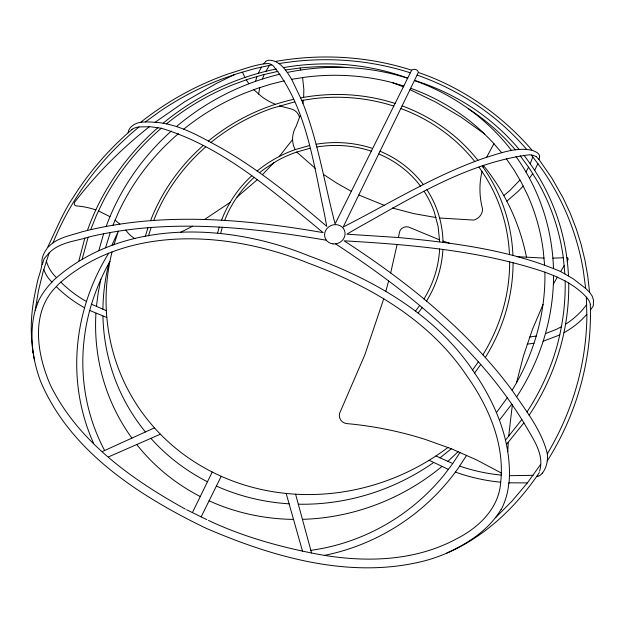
<?xml version="1.0" encoding="UTF-8"?>
<svg xmlns="http://www.w3.org/2000/svg" width="625" height="625" viewBox="0 0 625 625"><rect width="100%" height="100%" fill="white"/><g stroke="black" fill="none" stroke-linecap="round" stroke-linejoin="round"><path stroke-width="0.94" d="M512.102 390.258C466.969 329.594 407.125 281.703 344.07 240.805C411.711 244.789 480.25 250.391 544.883 272.156C545.75 313.641 533.781 354.977 512.102 390.258C525.359 409.992 541.312 429.656 547.18 453.125C548.195 460.07 546.672 467.523 542.383 473.156M544.883 272.156L555.789 276.43L565.156 280.977C565.617 303.656 562.578 326.32 556.43 348.148A239.18 223.25 -27.3 0 1 527.031 411.922M303.648 97.344L303.844 89.414L302.586 77.523M295.586 494.195L311.578 553C359.844 562.828 412.836 562.719 457.055 538.547C479.016 527.398 499.227 507.977 500.711 481.891A91.102 90.82 -33 0 0 501.102 477.914C503.664 440.289 487.125 404.273 465.758 374.289C428.445 319.391 368.805 285.391 307.812 262.938C229.305 231.148 126.023 223.945 58.953 283.844A84.367 75.359 -45.9 0 0 56.484 286.398C30.008 312.602 36.984 354.508 50.445 385.203C78.008 441.398 131.859 479.516 185.273 509.07M508.953 483.281L509.023 482.609A93.398 93.234 -14 0 0 509.305 479.227C511.117 441.039 495.773 404.039 474.594 372.977C436.336 314.609 373.242 279.172 309.141 255.977C228.164 222.781 123.023 218.328 54.172 279.734A86.25 76.906 -45.8 0 0 52.062 281.875L51.648 282.312M539.516 156.984L539 159.523L551.891 178.141L563.062 197.844L570.266 213.305L576.422 229.312L581.125 244.445L584.906 260.008L587.727 275.961L589.578 292.281L592.203 296.141L593.547 300.234L593.258 305.938L590.453 310.062L590.289 304.555M507.766 451.727L508.227 442.477M102.906 309.352L102.914 309.164A214.406 199.766 -29.1 0 1 108.852 263.414L108.891 263.219M204.828 527.703C138.945 495.578 70.109 451.492 40.594 381.352C32.891 360.844 30.102 338.609 31.68 316.797C32.453 306.07 34.406 295.469 36.766 284.984C37.898 276.93 42.273 269.258 41.977 261.164A8.461 7.312 -42.8 0 1 42.008 259.617C42.562 255.633 44.508 251.953 46.898 248.766C55.469 231.469 62.594 212.945 73.586 196.758C88.57 172.969 107.086 151.445 128.109 132.82C128.516 127.773 133.359 124.297 137.859 122.906C144.789 121.18 152.07 122.133 159.102 122.633C180.594 125.258 199.75 136.375 218.438 146.531C257.797 168.422 292.609 197.266 326.758 226.375L324.336 213.43C313.367 163.258 306.656 107.375 273.414 66.062A16.586 14.297 -25.1 0 0 271.797 64.859A11.625 10.016 -24.8 0 0 268.625 63.531C257.078 63.703 241.484 69.977 229.281 73.539C197.281 84.625 167.234 101.242 140.711 122.281M539.578 471.195C544.398 455.531 534.508 441.062 527.055 428.203C481.719 350.516 409.75 292.57 335.609 243.875M508.633 436.516L512.336 404.961M96.438 306.609L98.195 292.82L100.875 279.18M539.695 156.93A6.164 5.5 -5.4 0 0 537.344 152.805C535.789 151.781 534.062 150.977 532.266 150.414C501.969 115.32 462.516 87.469 418.336 72.469A4.266 3.711 -15.3 0 0 415.875 69.562A4.266 3.711 -15.3 0 0 411.648 70.219L335.109 223.883C324.508 183.703 318.25 142.203 302.969 103.375L303.391 100.156M34.531 360.359C31.297 343.93 30.82 326.641 35.172 310.367L38.43 290.891L43.102 271.719L49.141 252.945C59.766 241.898 76.484 241.203 90.242 236.648C167.828 218.422 248.781 226.852 326.344 240.242M258.586 94.172L259.781 87.562M539.336 472.547C512.031 513.242 472.602 548.094 424.367 560.914C350.617 579.711 273.211 557.312 205.32 527.938M589.578 292.281L585.68 288.461L583.211 269.852A281.695 264.07 -31.6 0 0 542.062 169.266L531.336 155.016A18.211 16.328 -5.4 0 0 528.875 154.844C466.875 162.875 412.164 197.672 358.523 227.391L346.852 234.18L398.461 237.531L399.312 233A7.016 6.469 -15.9 0 1 408.602 227.039L439.625 239.891M481.961 171.344L480.797 177.531A97.562 87.391 -1.1 0 0 482.492 208.828A11.891 10.852 -9.3 0 1 473.75 220.078L439.602 218M390.672 272.953L397.086 244.547M493.867 143.547L493.805 143.797A3.742 3.336 -9.1 0 1 493.352 144.75L486.594 157.281C436.016 174.352 390.555 203 343.195 227.008L418.336 72.469M516.523 382.773L523.508 355.742L532.383 329.594L543.07 304.422M78.828 261.008L84.875 237.969M82.219 259.016L88.125 237.156M385.852 291.234L388.625 280.961M217.633 232.93L219.227 227.102M220.672 233.219L222.305 227.273M35.172 310.367L38.039 302.281M98.836 250.641L103.617 233.758M483.031 167.195L483.516 165.578M104.625 450.5A206.82 194.297 -36.6 0 1 89.703 310.453C94.406 293.328 101.234 276.828 109.938 261.359M255.523 81.297L257.016 76.422M105.531 247.852L110.266 232.523M145.25 236.516L147.984 227.719M148.461 235.914L151.133 227.477M257.172 171.008A115.773 106.648 -24.9 0 1 295.211 149.602A28.203 24.992 -22.5 0 1 292.602 139.805L292.594 139.531A28.203 24.992 -22.5 0 1 296.125 126.336L300.188 115.594M42.297 264.453L44.172 258.656L49.141 252.945M113.953 244.75L118.344 231.18L111.734 245.531M532.82 156.859L530.219 163.812M383.789 298.648L364.844 354.781L340.68 410.844A8.594 8.344 -37.8 0 0 347.211 423.633A454.297 403.312 84.7 0 1 425.562 439.516L451.336 448.758L476.555 459.898L501.352 473.039M90.719 229.617L96.492 215.195L103.227 201.172A237.93 220.945 -28.9 0 1 161.258 128.234C223.609 147.086 273.812 192.141 323.195 232.648C243.844 218.859 160.781 211.484 81.891 231.852C70.43 235.617 56.914 237.578 48.359 247.016M537.906 163.484L534.672 170.422M262.344 79.008L264.281 74.445M112.977 225.18L118.531 212.188A226.656 210.75 -27.6 0 1 178.359 133.664M192.398 512.586L212.234 472.039M258.25 73.336L261.508 67.016M201.141 516.867L221.227 476.312M553.375 284.125L557.32 277.102M500.984 509.508C488.898 529.922 467.992 543.43 446.82 553.008M525.922 171.906L528.594 167.203M265.852 71.328L269.523 65.305M398.461 237.531C453.344 242.75 509.523 249.727 560.602 271.531L564.242 265.594M547.25 460.961C575.578 416.141 591.25 363.18 590.438 310.078M567.234 260.906L567.984 259.75A1.547 1.414 1.9 0 0 566.828 257.695M466.672 455.273L458.617 467.625A205.812 194.289 -36.7 0 1 324.695 555.328M460.094 452.383L452.352 464.125L443.797 475.359A199.086 187.922 -36.7 0 1 310.852 550.344M472.539 370L478.383 361.836M263.734 63.828L265.586 61.687M529.445 178.219L532.789 173.562M540.555 464.547L527.039 483.352L511.969 501.141L495.469 517.773M474.594 372.977L480.742 364.5M496.422 412.625L507.273 397.758M415.594 310.961L419.703 305.5M418.18 312.961L422.219 307.609M499.414 420.203L511.766 404.133M279.32 156.445L292.594 139.531M505.453 440.188L521.844 419.539M506.414 444.5L523.883 422.859M586.734 304.594L582.211 310.141A81.648 75.445 -2.4 0 1 565.539 324.266M520.023 180.008L509.766 190.594L503.828 195.578M262.406 174.711L273.906 162.641M523.234 186.023L518.195 191.32L506.828 201.164M586.883 314.375L581.711 319.719A88.453 81.758 -2.5 0 1 563.922 332.758M447.742 461.492L458.242 451.594M128.109 132.836L131.953 129.5M236.812 197.32L257.312 179.648M439.93 457.93L451.336 448.758M259.555 172.688L265.188 168.375L277.172 160.758A112.508 103.641 -24.9 0 1 296.633 152.062L310.305 148.219M145.344 121.969L159.508 111.664A281.695 264.07 -31.6 0 1 221.422 79.211L237.93 73.438L254.742 68.648L271.789 64.867M53 242.859L53.031 242.836A281.695 264.07 -31.6 0 1 139.062 126.945L150.195 126.734L161.258 128.234M448 447.445L447.891 447.516A218.422 203.039 -27.6 0 1 231.688 480.617A218.422 203.039 -27.6 0 1 106.852 317.508L106.797 317.359A218.453 203.062 -27.6 0 1 112.023 251.992M155.133 122.266L184.844 101.633L216.164 83.578L234.555 74.531M204.438 219.539L230.125 202.43M455.883 548.844L456.859 548.203M561.508 326.68L556.328 329.359L545.43 333.641M420.414 186.07L420.438 186.055A112.508 103.641 -24.9 0 0 378.719 153.945M180.789 232.227L192.633 226.211M102.312 451.547L154.445 427.867M559.82 334.914L543.148 341.234M108.477 456.914L160.359 434.195M474.68 161.547L474.75 161.523A186.617 172.875 -26.3 0 0 400.812 108.516M295.211 149.602L309.578 145.5M486.594 157.281C501.008 152.977 516.367 147.023 531.586 150.211M294.758 101.859L272.18 108.242A186.617 172.875 -26.3 0 0 211.008 142.414M284.258 80.812L270.617 84.227L257.195 88.438L244.031 93.422A226.656 210.75 -27.6 0 0 183.719 129.195M87.406 230.422L87.422 230.414A241.227 224.023 -28.9 0 1 157.977 127.602M278 71.328L262.859 74.812L247.953 79.227L233.336 84.547A238.023 221.039 -28.9 0 0 166.492 123.859M537.961 476.07L537.141 476.18M265.492 61.594A5.625 4.828 -24.4 0 1 269.852 60.219C272.242 60.414 273.891 60.953 275.211 61.5C320.414 53.469 367.836 56.023 411.664 70.227M529.625 337.07L536.344 335.984M275.297 61.531C282.758 64.812 287.484 72.531 291.672 79.305L305.75 77.109A226.656 210.75 -27.6 0 1 390.242 82.078L403.82 85.969M291.672 79.305L301.789 100.445L313.367 98.68A186.617 172.875 -26.3 0 1 393.789 106.094M139.062 126.945L137.414 127.227A12.617 10.836 -33.6 0 0 131.898 129.422M285.375 69.984L300.727 67.914A237.93 220.945 -28.9 0 1 347.008 67.539M527.172 344.164L534.078 343.242M150.516 220.719L150.539 220.719A189.906 175.93 -26.3 0 1 203.117 145.57M533.094 475.312L509.477 475.68M552.883 258.117L563.344 257.828M509 482.828L527.391 482.898M544.078 258.109L516.93 256.656M436.047 217.547L413.875 213.641L392.453 208.023M311.477 552.977C276.125 545.875 241.148 535.852 208.469 520.43M302.5 551.133L286.172 493.453M279.422 105.883L290.742 108.82A14.125 12.398 -24.6 0 1 299.539 117.617M443 241.055L449.445 243.156M392.672 82.703L403.375 86.867M358.766 194.984L384.156 205.312M89.703 310.453L106.812 317.516M553.422 268.266L553.461 268.281A233.82 217.336 -27.4 0 0 515.984 156.516M91.484 304.219L106.336 310.648M98.438 210.906L109.984 216.68M435.969 455.945L452.758 463.547M241.852 72.227L242.016 72.305A2.875 2.469 -26.2 0 1 243.078 73.469L244.922 77.469M429.164 460.266L448.461 469.43M206.82 519.648L186.656 509.766M409.984 89.648L435.898 102.188L460.828 116.969L484.578 133.969M560.602 271.531L573.125 278.75L585.68 288.461M536.117 156.586L535.297 156.164A12.758 11.422 -5.4 0 0 531.336 155.031M565.156 280.977C573.445 285.641 581.445 291.25 587.602 298.57M536.312 156.695L539 159.523M351.336 191.32L336.953 183.258L323.398 174.359M115.023 220.117L119.875 224.102M296.719 152.031L315.219 168.273M253.781 89.648L261.664 96.602A75.602 64.75 -21.6 0 0 275.359 104.336M283.367 67.602L283.391 67.625A241.227 224.023 -28.9 0 1 407.727 78.125M501.672 152.703L492.414 141.969L482.445 131.938A226.656 210.75 -27.6 0 0 410.641 88.289M276.172 68.938L276.203 68.984A241.227 224.023 -28.9 0 0 163.133 123.211M125.758 230.109L128.578 233.586A35.07 30.859 -35.9 0 0 135.047 238.703M520.172 155.75L529.43 168.422L537.742 181.82A239.18 223.25 -27.3 0 1 563.289 257.406L564.875 273.75M279.969 74.094L280.008 74.156A233.82 217.336 -27.4 0 0 176.461 126.555M506.273 158.68L514.211 170.25L521.336 182.406L527.594 195.109A226.656 210.75 -27.6 0 1 543.203 250.273L544.586 264.852M479.016 167.141L485.469 176.758A186.617 172.875 -26.3 0 1 509.492 254.789M246.25 79.797L248.859 83.742M293.633 99.289L293.648 99.328A189.906 175.93 -26.3 0 0 208.43 141.031M301.789 100.445L302.969 103.375M43.773 269.391L44.695 271.773A40.141 34.961 -41.5 0 0 51.922 282.023M46.352 261.055L47.234 263.742A46.594 40.602 -40.7 0 0 56.445 277.562M300.766 70.039L300.125 67.977M439.687 241.805L438.109 226.398L434.148 211.602A112.508 103.641 -24.9 0 0 424.039 191.227M33.078 351.68L33.102 352.594M586.375 297.078L586.859 316.875A281.695 264.07 -31.6 0 1 547.273 453.875M441.805 466.578A216.938 202.742 -30.6 0 1 302.422 519.336M293.539 519.398A216.938 202.742 -30.6 0 1 209.086 500.812M200.25 496.539A216.938 202.742 -30.6 0 1 136.758 444.523M131.898 438.109A216.938 202.742 -30.6 0 1 95.93 313.336M509.656 261.984A186.617 172.875 -26.3 0 1 482.898 354.852M153.695 220.484A186.617 172.875 -26.3 0 1 205.664 146.945M426.961 189.766A115.773 106.648 -24.9 0 1 443.023 242.25M442.914 249.344A115.773 106.648 -24.9 0 1 426.547 301.086M221.555 220.258A115.773 106.648 -24.9 0 1 251.789 175.703M316.078 144.242A115.773 106.648 -24.9 0 1 372.68 148.477M380.039 151.234A115.773 106.648 -24.9 0 1 423.328 184.586M433.531 462.586A215.82 201.133 -28.9 0 1 298.305 504.203M289.117 503.828A215.82 201.133 -28.9 0 1 216.398 486.055M207.469 481.781A215.82 201.133 -28.9 0 1 150.875 438.344M145.422 431.969A215.82 201.133 -28.9 0 1 102.938 316.148M553.57 275.484A233.82 217.336 -27.4 0 1 516.789 396.703M106.18 226.367A233.82 217.336 -27.4 0 1 171.312 131.039M287.25 72.461A233.82 217.336 -27.4 0 1 407.664 78.258M414.414 80.539A233.82 217.336 -27.4 0 1 511.555 150.516M439.602 248.906A112.508 103.641 -24.9 0 1 424 298.961M224.656 220.438A112.508 103.641 -24.9 0 1 234.734 200.469L238.984 194.266A112.508 103.641 -24.9 0 1 254.141 177.375M316.797 146.984A112.508 103.641 -24.9 0 1 371.336 151.18M93.711 443.617A212.766 199.906 -36.7 0 1 108.711 253.188M84.586 307.773A158.516 138.758 -33.5 0 1 56.297 286.609M523.836 155.18A242.5 226.367 -27.3 0 1 568.484 275.805M568.719 283.016A242.5 226.367 -27.3 0 1 529.125 415.273M414.477 80.406A242.5 226.367 -27.3 0 1 519.195 149.438M482.195 166.016A189.906 175.93 -26.3 0 1 512.945 255.641M513.078 262.844A189.906 175.93 -26.3 0 1 485.305 357.516M300.719 97.875A189.906 175.93 -26.3 0 1 395.109 103.453M402.102 105.859A189.906 175.93 -26.3 0 1 477.914 160.344M587.539 298.617A14.664 13.586 6.3 0 1 590.414 304.539M278.969 63.586A281.695 264.07 -31.6 0 1 410.367 72.828M417.07 75.078A281.695 264.07 -31.6 0 1 526.594 149.32M468.758 109.008A239.18 223.25 -27.3 0 1 515.375 149.898M500.672 482.203A177.641 166.742 0.6 0 1 455.406 472.078M149.398 126.695A423.305 415.93 -25.1 0 0 75.086 201.594A3 2.578 -39 0 0 74.453 204.445A3 2.578 -39 0 0 76.711 205.945A90.18 78.57 -44.3 0 1 95.82 209.938M86.461 301.523A152.297 133.297 -33.5 0 1 60.766 282.078M37.883 302.227A64.68 57.289 -45.4 0 1 51.742 282.406M508.766 483.258A71.141 70.641 28.9 0 1 501.18 509.617M501.273 475.086A170.664 160.18 0.6 0 1 459.688 466.094M542.297 473.094A8.617 8.297 28 0 1 538.039 476.219M483.516 165.578A241.617 225.133 -32.4 0 1 526.516 257.305M332.984 243.906A10.398 9.539 -23.7 0 0 344.484 230.461A10.398 9.539 -23.7 0 0 327 228.508A10.398 9.539 -23.7 0 0 332.984 243.906"/></g></svg>
